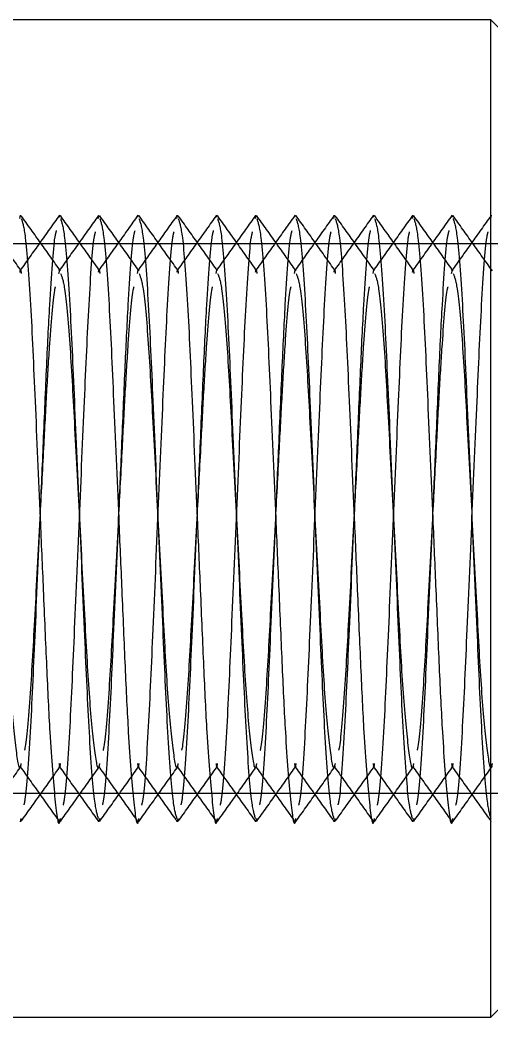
# Model space of a CAD drawing. Header units: metres. Extents: x 0 to 21025, y 0 to 14850.
# Drawn here: x 2270.36 to 2282.36, y 13171.98 to 13197.38 of the extents above; entities that cross this region are included whole.
import ezdxf

# ---------------------------------------------------------------- set-up
doc = ezdxf.new("R2010")
doc.units = ezdxf.units.M
doc.header["$LTSCALE"] = 25
doc.linetypes.add('HIDDEN2', pattern=[4.7625, 3.175, -1.5875])
doc.layers.add('SL4', color=4, linetype='Continuous')
doc.layers.add('ST1', color=7, linetype='HIDDEN2')

msp = doc.modelspace()

# ---------------------------------------------------------------- linework, layer by layer
at = {"layer": 'SL4'}
for p, q in [((2282.346, 13197.381), (2261.346, 13197.381)), ((2283.346, 13196.381), (2282.346, 13197.381)), ((2282.346, 13171.981), (2282.346, 13197.381)), ((2282.346, 13171.981), (2283.346, 13172.981)), ((2261.346, 13171.981), (2282.346, 13171.981))]:
    msp.add_line(p, q, dxfattribs=at)
at = {"layer": 'ST1'}
for p, q in [((2270.352, 13192.324), (2270.37, 13192.409)), ((2271.359, 13192.357), (2271.37, 13192.409)), ((2272.352, 13192.324), (2272.37, 13192.409)), ((2273.359, 13192.357), (2273.37, 13192.409)), ((2274.352, 13192.324), (2274.37, 13192.409)), ((2275.359, 13192.357), (2275.37, 13192.409)), ((2276.352, 13192.324), (2276.37, 13192.409)), ((2277.359, 13192.357), (2277.37, 13192.409)), ((2278.352, 13192.324), (2278.37, 13192.409)), ((2279.359, 13192.357), (2279.37, 13192.409)), ((2280.352, 13192.324), (2280.37, 13192.409)), ((2281.359, 13192.357), (2281.37, 13192.409)), ((2282.352, 13192.324), (2282.37, 13192.409)), ((2283.346, 13191.681), (2258.346, 13191.681)), ((2271.35, 13190.923), (2271.37, 13191.003)), ((2273.35, 13190.923), (2273.37, 13191.003)), ((2275.35, 13190.923), (2275.37, 13191.003)), ((2277.35, 13190.923), (2277.37, 13191.003)), ((2279.35, 13190.923), (2279.37, 13191.003)), ((2281.35, 13190.923), (2281.37, 13191.003)), ((2258.346, 13177.681), (2283.346, 13177.681)), ((2270.37, 13176.954), (2270.389, 13177.042)), ((2272.37, 13176.954), (2272.389, 13177.042)), ((2274.37, 13176.954), (2274.389, 13177.042)), ((2276.37, 13176.954), (2276.389, 13177.042)), ((2278.37, 13176.954), (2278.389, 13177.042)), ((2280.37, 13176.954), (2280.389, 13177.042))]:
    msp.add_line(p, q, dxfattribs=at)
for points, knots in [([(2270.39, 13190.989), (2270.222, 13191.223), (2269.888, 13191.693), (2269.553, 13192.163), (2269.386, 13192.397)], [0, 0, 0, 0, 0.499937, 1, 1, 1, 1]), ([(2271.36, 13192.404), (2271.193, 13192.169), (2270.859, 13191.7), (2270.525, 13191.231), (2270.357, 13190.997)], [0, 0, 0, 0, 0.500035, 1, 1, 1, 1]), ([(2271.39, 13190.988), (2271.223, 13191.223), (2270.889, 13191.692), (2270.554, 13192.161), (2270.387, 13192.395)], [0, 0, 0, 0, 0.49997, 1, 1, 1, 1]), ([(2270.389, 13192.32), (2270.423, 13192.218), (2270.498, 13191.992), (2270.627, 13190.27), (2270.74, 13187.721), (2270.853, 13185.083), (2270.954, 13182.756), (2271.033, 13180.868), (2271.127, 13178.898), (2271.25, 13177.427), (2271.335, 13176.76), (2271.382, 13177.005), (2271.387, 13177.035)], [0, 0, 0, 0, 0.105235, 0.232658, 0.35505, 0.481371, 0.557428, 0.64442, 0.730956, 0.858379, 0.982548, 1, 1, 1, 1]), ([(2272.354, 13192.397), (2272.187, 13192.162), (2271.852, 13191.692), (2271.518, 13191.223), (2271.35, 13190.988)], [0, 0, 0, 0, 0.50006, 1, 1, 1, 1]), ([(2272.39, 13190.989), (2272.222, 13191.223), (2271.888, 13191.693), (2271.553, 13192.163), (2271.386, 13192.397)], [0, 0, 0, 0, 0.499937, 1, 1, 1, 1]), ([(2271.387, 13192.327), (2271.422, 13192.224), (2271.497, 13191.997), (2271.627, 13190.271), (2271.74, 13187.719), (2271.87, 13184.681), (2272.001, 13181.643), (2272.113, 13179.092), (2272.243, 13177.367), (2272.318, 13177.141), (2272.352, 13177.038)], [0, 0, 0, 0, 0.110571, 0.242596, 0.369408, 0.50029, 0.631172, 0.757984, 0.890008, 1, 1, 1, 1]), ([(2273.36, 13192.404), (2273.193, 13192.169), (2272.859, 13191.7), (2272.525, 13191.231), (2272.357, 13190.997)], [0, 0, 0, 0, 0.500035, 1, 1, 1, 1]), ([(2273.39, 13190.988), (2273.223, 13191.223), (2272.889, 13191.692), (2272.554, 13192.161), (2272.387, 13192.395)], [0, 0, 0, 0, 0.49997, 1, 1, 1, 1]), ([(2272.389, 13192.32), (2272.423, 13192.218), (2272.498, 13191.992), (2272.627, 13190.27), (2272.74, 13187.721), (2272.853, 13185.083), (2272.954, 13182.756), (2273.033, 13180.868), (2273.127, 13178.898), (2273.25, 13177.427), (2273.335, 13176.76), (2273.382, 13177.005), (2273.387, 13177.035)], [0, 0, 0, 0, 0.105235, 0.232658, 0.35505, 0.481371, 0.557428, 0.64442, 0.730956, 0.858379, 0.982548, 1, 1, 1, 1]), ([(2274.354, 13192.397), (2274.187, 13192.162), (2273.852, 13191.692), (2273.518, 13191.223), (2273.35, 13190.988)], [0, 0, 0, 0, 0.5000596, 1, 1, 1, 1]), ([(2274.39, 13190.989), (2274.222, 13191.223), (2273.888, 13191.693), (2273.553, 13192.163), (2273.386, 13192.397)], [0, 0, 0, 0, 0.499937, 1, 1, 1, 1]), ([(2273.387, 13192.327), (2273.422, 13192.224), (2273.497, 13191.997), (2273.627, 13190.271), (2273.74, 13187.719), (2273.87, 13184.681), (2274.001, 13181.643), (2274.113, 13179.092), (2274.243, 13177.367), (2274.318, 13177.141), (2274.352, 13177.038)], [0, 0, 0, 0, 0.110571, 0.242596, 0.369408, 0.50029, 0.631172, 0.757984, 0.890008, 1, 1, 1, 1]), ([(2275.36, 13192.404), (2275.193, 13192.169), (2274.859, 13191.7), (2274.525, 13191.231), (2274.357, 13190.997)], [0, 0, 0, 0, 0.500035, 1, 1, 1, 1]), ([(2275.39, 13190.988), (2275.223, 13191.223), (2274.889, 13191.692), (2274.554, 13192.161), (2274.387, 13192.395)], [0, 0, 0, 0, 0.49997, 1, 1, 1, 1]), ([(2274.389, 13192.32), (2274.423, 13192.218), (2274.498, 13191.992), (2274.627, 13190.27), (2274.74, 13187.721), (2274.853, 13185.083), (2274.954, 13182.756), (2275.033, 13180.868), (2275.127, 13178.898), (2275.25, 13177.427), (2275.335, 13176.76), (2275.382, 13177.005), (2275.387, 13177.035)], [0, 0, 0, 0, 0.105235, 0.232658, 0.35505, 0.481371, 0.557428, 0.64442, 0.730956, 0.858379, 0.982548, 1, 1, 1, 1]), ([(2276.354, 13192.397), (2276.187, 13192.162), (2275.852, 13191.692), (2275.518, 13191.223), (2275.35, 13190.988)], [0, 0, 0, 0, 0.50006, 1, 1, 1, 1]), ([(2276.39, 13190.989), (2276.222, 13191.223), (2275.888, 13191.693), (2275.553, 13192.163), (2275.386, 13192.397)], [0, 0, 0, 0, 0.499937, 1, 1, 1, 1]), ([(2275.387, 13192.327), (2275.422, 13192.224), (2275.497, 13191.997), (2275.627, 13190.271), (2275.74, 13187.719), (2275.87, 13184.681), (2276.001, 13181.643), (2276.113, 13179.092), (2276.243, 13177.367), (2276.318, 13177.141), (2276.352, 13177.038)], [0, 0, 0, 0, 0.110571, 0.242596, 0.369408, 0.50029, 0.631172, 0.757984, 0.890008, 1, 1, 1, 1]), ([(2277.36, 13192.404), (2277.193, 13192.169), (2276.859, 13191.7), (2276.525, 13191.231), (2276.357, 13190.997)], [0, 0, 0, 0, 0.500035, 1, 1, 1, 1]), ([(2277.39, 13190.988), (2277.223, 13191.223), (2276.889, 13191.692), (2276.554, 13192.161), (2276.387, 13192.395)], [0, 0, 0, 0, 0.49997, 1, 1, 1, 1]), ([(2276.389, 13192.32), (2276.423, 13192.218), (2276.498, 13191.992), (2276.627, 13190.27), (2276.74, 13187.721), (2276.853, 13185.083), (2276.954, 13182.756), (2277.033, 13180.868), (2277.127, 13178.898), (2277.25, 13177.427), (2277.335, 13176.76), (2277.382, 13177.005), (2277.387, 13177.035)], [0, 0, 0, 0, 0.105235, 0.232658, 0.35505, 0.481371, 0.557428, 0.64442, 0.730956, 0.858379, 0.982548, 1, 1, 1, 1]), ([(2278.354, 13192.397), (2278.187, 13192.162), (2277.852, 13191.692), (2277.518, 13191.223), (2277.35, 13190.988)], [0, 0, 0, 0, 0.50006, 1, 1, 1, 1]), ([(2278.39, 13190.989), (2278.222, 13191.223), (2277.888, 13191.693), (2277.553, 13192.163), (2277.386, 13192.397)], [0, 0, 0, 0, 0.499937, 1, 1, 1, 1]), ([(2277.387, 13192.327), (2277.422, 13192.224), (2277.497, 13191.997), (2277.627, 13190.271), (2277.74, 13187.719), (2277.87, 13184.681), (2278.001, 13181.643), (2278.113, 13179.092), (2278.243, 13177.367), (2278.318, 13177.141), (2278.352, 13177.038)], [0, 0, 0, 0, 0.1105714, 0.242596, 0.3694081, 0.5002899, 0.6311716, 0.7579837, 0.8900083, 1, 1, 1, 1]), ([(2279.36, 13192.404), (2279.193, 13192.169), (2278.859, 13191.7), (2278.525, 13191.231), (2278.357, 13190.997)], [0, 0, 0, 0, 0.5000352, 1, 1, 1, 1]), ([(2279.39, 13190.988), (2279.223, 13191.223), (2278.889, 13191.692), (2278.554, 13192.161), (2278.387, 13192.395)], [0, 0, 0, 0, 0.49997, 1, 1, 1, 1]), ([(2278.389, 13192.32), (2278.423, 13192.218), (2278.498, 13191.992), (2278.627, 13190.27), (2278.74, 13187.721), (2278.853, 13185.083), (2278.954, 13182.756), (2279.033, 13180.868), (2279.127, 13178.898), (2279.25, 13177.427), (2279.335, 13176.76), (2279.382, 13177.005), (2279.387, 13177.035)], [0, 0, 0, 0, 0.1052351, 0.2326582, 0.3550505, 0.4813706, 0.5574277, 0.6444204, 0.7309556, 0.8583788, 0.9825482, 1, 1, 1, 1]), ([(2280.354, 13192.397), (2280.187, 13192.162), (2279.852, 13191.692), (2279.518, 13191.223), (2279.35, 13190.988)], [0, 0, 0, 0, 0.50006, 1, 1, 1, 1]), ([(2280.39, 13190.989), (2280.222, 13191.223), (2279.888, 13191.693), (2279.553, 13192.163), (2279.386, 13192.397)], [0, 0, 0, 0, 0.499937, 1, 1, 1, 1]), ([(2279.387, 13192.327), (2279.422, 13192.224), (2279.497, 13191.997), (2279.627, 13190.271), (2279.74, 13187.719), (2279.87, 13184.681), (2280.001, 13181.643), (2280.113, 13179.092), (2280.243, 13177.367), (2280.318, 13177.141), (2280.352, 13177.038)], [0, 0, 0, 0, 0.110571, 0.242596, 0.369408, 0.50029, 0.631172, 0.757984, 0.890008, 1, 1, 1, 1]), ([(2281.36, 13192.404), (2281.193, 13192.169), (2280.859, 13191.7), (2280.525, 13191.231), (2280.357, 13190.997)], [0, 0, 0, 0, 0.500035, 1, 1, 1, 1]), ([(2281.39, 13190.988), (2281.223, 13191.223), (2280.889, 13191.692), (2280.554, 13192.161), (2280.387, 13192.395)], [0, 0, 0, 0, 0.49997, 1, 1, 1, 1]), ([(2280.389, 13192.32), (2280.423, 13192.218), (2280.498, 13191.992), (2280.627, 13190.27), (2280.74, 13187.721), (2280.853, 13185.083), (2280.954, 13182.756), (2281.033, 13180.868), (2281.127, 13178.898), (2281.25, 13177.427), (2281.335, 13176.76), (2281.382, 13177.005), (2281.387, 13177.035)], [0, 0, 0, 0, 0.105235, 0.232658, 0.35505, 0.481371, 0.557428, 0.64442, 0.730956, 0.858379, 0.982548, 1, 1, 1, 1]), ([(2282.354, 13192.397), (2282.187, 13192.162), (2281.852, 13191.692), (2281.518, 13191.223), (2281.35, 13190.988)], [0, 0, 0, 0, 0.50006, 1, 1, 1, 1]), ([(2282.39, 13190.989), (2282.222, 13191.223), (2281.888, 13191.693), (2281.553, 13192.163), (2281.386, 13192.397)], [0, 0, 0, 0, 0.499937, 1, 1, 1, 1]), ([(2281.387, 13192.327), (2281.422, 13192.224), (2281.497, 13191.997), (2281.627, 13190.271), (2281.74, 13187.719), (2281.87, 13184.681), (2282.001, 13181.643), (2282.113, 13179.092), (2282.243, 13177.367), (2282.318, 13177.141), (2282.352, 13177.038)], [0, 0, 0, 0, 0.1105714, 0.242596, 0.3694081, 0.5002899, 0.6311716, 0.7579837, 0.8900083, 1, 1, 1, 1]), ([(2270.461, 13177.385), (2270.471, 13177.426), (2270.523, 13177.631), (2270.627, 13179.128), (2270.74, 13181.631), (2270.853, 13184.282), (2270.954, 13186.604), (2271.033, 13188.506), (2271.126, 13190.417), (2271.22, 13191.759), (2271.274, 13191.965), (2271.287, 13192.014)], [0, 0, 0, 0, 0.038658, 0.193158, 0.341558, 0.49472, 0.586939, 0.692417, 0.79734, 0.95184, 1, 1, 1, 1]), ([(2272.461, 13177.385), (2272.471, 13177.426), (2272.523, 13177.631), (2272.627, 13179.128), (2272.74, 13181.631), (2272.853, 13184.282), (2272.954, 13186.604), (2273.033, 13188.506), (2273.126, 13190.417), (2273.22, 13191.759), (2273.274, 13191.965), (2273.287, 13192.014)], [0, 0, 0, 0, 0.038658, 0.193158, 0.341558, 0.49472, 0.586939, 0.692417, 0.79734, 0.95184, 1, 1, 1, 1]), ([(2274.461, 13177.385), (2274.471, 13177.426), (2274.523, 13177.631), (2274.627, 13179.128), (2274.74, 13181.631), (2274.853, 13184.282), (2274.954, 13186.604), (2275.033, 13188.506), (2275.126, 13190.417), (2275.22, 13191.759), (2275.274, 13191.965), (2275.287, 13192.014)], [0, 0, 0, 0, 0.038658, 0.193158, 0.341558, 0.49472, 0.586939, 0.692417, 0.79734, 0.95184, 1, 1, 1, 1]), ([(2276.461, 13177.385), (2276.471, 13177.426), (2276.523, 13177.631), (2276.627, 13179.128), (2276.74, 13181.631), (2276.853, 13184.282), (2276.954, 13186.604), (2277.033, 13188.506), (2277.126, 13190.417), (2277.22, 13191.759), (2277.274, 13191.965), (2277.287, 13192.014)], [0, 0, 0, 0, 0.0386582, 0.1931578, 0.3415577, 0.4947199, 0.5869387, 0.6924168, 0.7973402, 0.9518398, 1, 1, 1, 1]), ([(2278.461, 13177.385), (2278.471, 13177.426), (2278.523, 13177.631), (2278.627, 13179.128), (2278.74, 13181.631), (2278.853, 13184.282), (2278.954, 13186.604), (2279.033, 13188.506), (2279.126, 13190.417), (2279.22, 13191.759), (2279.274, 13191.965), (2279.287, 13192.014)], [0, 0, 0, 0, 0.038658, 0.193158, 0.341558, 0.49472, 0.586939, 0.692417, 0.79734, 0.95184, 1, 1, 1, 1]), ([(2280.461, 13177.385), (2280.471, 13177.426), (2280.523, 13177.631), (2280.627, 13179.128), (2280.74, 13181.631), (2280.853, 13184.282), (2280.954, 13186.604), (2281.033, 13188.506), (2281.126, 13190.417), (2281.22, 13191.759), (2281.274, 13191.965), (2281.287, 13192.014)], [0, 0, 0, 0, 0.038658, 0.193158, 0.341558, 0.49472, 0.586939, 0.692417, 0.79734, 0.95184, 1, 1, 1, 1]), ([(2271.46, 13177.378), (2271.47, 13177.42), (2271.523, 13177.626), (2271.627, 13179.127), (2271.74, 13181.634), (2271.87, 13184.681), (2272.001, 13187.728), (2272.113, 13190.235), (2272.218, 13191.735), (2272.27, 13191.94), (2272.28, 13191.982)], [0, 0, 0, 0, 0.040767, 0.196457, 0.346, 0.500342, 0.654684, 0.804227, 0.959916, 1, 1, 1, 1]), ([(2273.46, 13177.378), (2273.47, 13177.42), (2273.523, 13177.626), (2273.627, 13179.127), (2273.74, 13181.634), (2273.87, 13184.681), (2274.001, 13187.728), (2274.113, 13190.235), (2274.218, 13191.735), (2274.27, 13191.94), (2274.28, 13191.982)], [0, 0, 0, 0, 0.040767, 0.196457, 0.346, 0.500342, 0.654684, 0.804227, 0.959916, 1, 1, 1, 1]), ([(2275.46, 13177.378), (2275.47, 13177.42), (2275.523, 13177.626), (2275.627, 13179.127), (2275.74, 13181.634), (2275.87, 13184.681), (2276.001, 13187.728), (2276.113, 13190.235), (2276.218, 13191.735), (2276.27, 13191.94), (2276.28, 13191.982)], [0, 0, 0, 0, 0.040767, 0.196457, 0.346, 0.500342, 0.654684, 0.804227, 0.959916, 1, 1, 1, 1]), ([(2277.46, 13177.378), (2277.47, 13177.42), (2277.523, 13177.626), (2277.627, 13179.127), (2277.74, 13181.634), (2277.87, 13184.681), (2278.001, 13187.728), (2278.113, 13190.235), (2278.218, 13191.735), (2278.27, 13191.94), (2278.28, 13191.982)], [0, 0, 0, 0, 0.040767, 0.196457, 0.346, 0.500342, 0.654684, 0.804227, 0.959916, 1, 1, 1, 1]), ([(2279.46, 13177.378), (2279.47, 13177.42), (2279.523, 13177.626), (2279.627, 13179.127), (2279.74, 13181.634), (2279.87, 13184.681), (2280.001, 13187.728), (2280.113, 13190.235), (2280.218, 13191.735), (2280.27, 13191.94), (2280.28, 13191.982)], [0, 0, 0, 0, 0.040767, 0.196457, 0.346, 0.500342, 0.654684, 0.804227, 0.959916, 1, 1, 1, 1]), ([(2281.46, 13177.378), (2281.47, 13177.42), (2281.523, 13177.626), (2281.627, 13179.127), (2281.74, 13181.634), (2281.87, 13184.681), (2282.001, 13187.728), (2282.113, 13190.235), (2282.218, 13191.735), (2282.27, 13191.94), (2282.28, 13191.982)], [0, 0, 0, 0, 0.040767, 0.196457, 0.346, 0.500342, 0.654684, 0.804227, 0.959916, 1, 1, 1, 1]), ([(2270.357, 13190.953), (2270.362, 13190.976), (2270.373, 13191.035), (2270.384, 13190.966), (2270.39, 13190.924)], [0, 0, 0, 0, 0.390533, 1, 1, 1, 1]), ([(2272.357, 13190.953), (2272.362, 13190.976), (2272.373, 13191.035), (2272.384, 13190.966), (2272.39, 13190.924)], [0, 0, 0, 0, 0.390533, 1, 1, 1, 1]), ([(2274.357, 13190.953), (2274.362, 13190.976), (2274.373, 13191.035), (2274.384, 13190.966), (2274.39, 13190.924)], [0, 0, 0, 0, 0.390533, 1, 1, 1, 1]), ([(2276.357, 13190.953), (2276.362, 13190.976), (2276.373, 13191.035), (2276.384, 13190.966), (2276.39, 13190.924)], [0, 0, 0, 0, 0.390533, 1, 1, 1, 1]), ([(2278.357, 13190.953), (2278.362, 13190.976), (2278.373, 13191.035), (2278.384, 13190.966), (2278.39, 13190.924)], [0, 0, 0, 0, 0.390533, 1, 1, 1, 1]), ([(2280.357, 13190.953), (2280.362, 13190.976), (2280.373, 13191.035), (2280.384, 13190.966), (2280.39, 13190.924)], [0, 0, 0, 0, 0.390533, 1, 1, 1, 1]), ([(2269.391, 13190.923), (2269.424, 13190.841), (2269.498, 13190.656), (2269.627, 13189.253), (2269.74, 13187.167), (2269.87, 13184.679), (2270.001, 13182.204), (2270.113, 13180.078), (2270.25, 13178.744), (2270.336, 13178.201), (2270.384, 13178.409), (2270.39, 13178.438)], [0, 0, 0, 0, 0.103385, 0.230773, 0.353124, 0.479408, 0.605692, 0.728043, 0.855432, 0.979562, 1, 1, 1, 1]), ([(2271.391, 13190.923), (2271.424, 13190.841), (2271.498, 13190.656), (2271.627, 13189.253), (2271.74, 13187.167), (2271.87, 13184.679), (2272.001, 13182.204), (2272.113, 13180.078), (2272.25, 13178.744), (2272.336, 13178.201), (2272.384, 13178.409), (2272.39, 13178.438)], [0, 0, 0, 0, 0.103385, 0.230773, 0.353124, 0.479408, 0.605692, 0.728043, 0.855432, 0.979562, 1, 1, 1, 1]), ([(2273.391, 13190.923), (2273.424, 13190.841), (2273.498, 13190.656), (2273.627, 13189.253), (2273.74, 13187.167), (2273.87, 13184.679), (2274.001, 13182.204), (2274.113, 13180.078), (2274.25, 13178.744), (2274.336, 13178.201), (2274.384, 13178.409), (2274.39, 13178.438)], [0, 0, 0, 0, 0.103385, 0.230773, 0.353124, 0.479408, 0.605692, 0.728043, 0.855432, 0.979562, 1, 1, 1, 1]), ([(2275.391, 13190.923), (2275.424, 13190.841), (2275.498, 13190.656), (2275.627, 13189.253), (2275.74, 13187.167), (2275.87, 13184.679), (2276.001, 13182.204), (2276.113, 13180.078), (2276.25, 13178.744), (2276.336, 13178.201), (2276.384, 13178.409), (2276.39, 13178.438)], [0, 0, 0, 0, 0.103385, 0.230773, 0.353124, 0.479408, 0.605692, 0.728043, 0.855432, 0.979562, 1, 1, 1, 1]), ([(2277.391, 13190.923), (2277.424, 13190.841), (2277.498, 13190.656), (2277.627, 13189.253), (2277.74, 13187.167), (2277.87, 13184.679), (2278.001, 13182.204), (2278.113, 13180.078), (2278.25, 13178.744), (2278.336, 13178.201), (2278.384, 13178.409), (2278.39, 13178.438)], [0, 0, 0, 0, 0.103385, 0.230773, 0.353124, 0.479408, 0.605692, 0.728043, 0.855432, 0.979562, 1, 1, 1, 1]), ([(2279.391, 13190.923), (2279.424, 13190.841), (2279.498, 13190.656), (2279.627, 13189.253), (2279.74, 13187.167), (2279.87, 13184.679), (2280.001, 13182.204), (2280.113, 13180.078), (2280.25, 13178.744), (2280.336, 13178.201), (2280.384, 13178.409), (2280.39, 13178.438)], [0, 0, 0, 0, 0.103385, 0.230773, 0.353124, 0.479408, 0.605692, 0.728043, 0.855432, 0.979562, 1, 1, 1, 1]), ([(2281.391, 13190.923), (2281.424, 13190.841), (2281.498, 13190.656), (2281.627, 13189.253), (2281.74, 13187.167), (2281.87, 13184.679), (2282.001, 13182.204), (2282.113, 13180.078), (2282.25, 13178.744), (2282.336, 13178.201), (2282.384, 13178.409), (2282.39, 13178.438)], [0, 0, 0, 0, 0.103385, 0.230773, 0.353124, 0.479408, 0.605692, 0.728043, 0.855432, 0.979562, 1, 1, 1, 1]), ([(2270.478, 13178.777), (2270.483, 13178.794), (2270.529, 13178.959), (2270.628, 13180.15), (2270.74, 13182.183), (2270.858, 13184.462), (2270.962, 13186.412), (2271.04, 13187.942), (2271.129, 13189.394), (2271.211, 13190.403), (2271.258, 13190.567), (2271.262, 13190.584)], [0, 0, 0, 0, 0.0191483, 0.1819613, 0.3383353, 0.4997364, 0.6175161, 0.7178528, 0.8186194, 0.9814324, 1, 1, 1, 1]), ([(2272.478, 13178.777), (2272.483, 13178.794), (2272.529, 13178.959), (2272.628, 13180.15), (2272.74, 13182.183), (2272.858, 13184.462), (2272.962, 13186.412), (2273.04, 13187.942), (2273.129, 13189.394), (2273.211, 13190.403), (2273.258, 13190.567), (2273.262, 13190.584)], [0, 0, 0, 0, 0.0191483, 0.1819613, 0.3383353, 0.4997364, 0.6175161, 0.7178528, 0.8186194, 0.9814324, 1, 1, 1, 1]), ([(2274.478, 13178.777), (2274.483, 13178.794), (2274.529, 13178.959), (2274.628, 13180.15), (2274.74, 13182.183), (2274.858, 13184.462), (2274.962, 13186.412), (2275.04, 13187.942), (2275.129, 13189.394), (2275.211, 13190.403), (2275.258, 13190.567), (2275.262, 13190.584)], [0, 0, 0, 0, 0.019148, 0.181961, 0.338335, 0.499736, 0.617516, 0.717853, 0.818619, 0.981432, 1, 1, 1, 1]), ([(2276.478, 13178.777), (2276.483, 13178.794), (2276.529, 13178.959), (2276.628, 13180.15), (2276.74, 13182.183), (2276.858, 13184.462), (2276.962, 13186.412), (2277.04, 13187.942), (2277.129, 13189.394), (2277.211, 13190.403), (2277.258, 13190.567), (2277.262, 13190.584)], [0, 0, 0, 0, 0.019148, 0.181961, 0.338335, 0.499736, 0.617516, 0.717853, 0.818619, 0.981432, 1, 1, 1, 1]), ([(2278.478, 13178.777), (2278.483, 13178.794), (2278.529, 13178.959), (2278.628, 13180.15), (2278.74, 13182.183), (2278.858, 13184.462), (2278.962, 13186.412), (2279.04, 13187.942), (2279.129, 13189.394), (2279.211, 13190.403), (2279.258, 13190.567), (2279.262, 13190.584)], [0, 0, 0, 0, 0.0191483, 0.1819613, 0.3383353, 0.4997364, 0.6175161, 0.7178528, 0.8186194, 0.9814324, 1, 1, 1, 1]), ([(2280.478, 13178.777), (2280.483, 13178.794), (2280.529, 13178.959), (2280.628, 13180.15), (2280.74, 13182.183), (2280.858, 13184.462), (2280.962, 13186.412), (2281.04, 13187.942), (2281.129, 13189.394), (2281.211, 13190.403), (2281.258, 13190.567), (2281.262, 13190.584)], [0, 0, 0, 0, 0.0191483, 0.1819613, 0.3383353, 0.4997364, 0.6175161, 0.7178528, 0.8186194, 0.9814324, 1, 1, 1, 1]), ([(2269.386, 13176.965), (2269.553, 13177.2), (2269.888, 13177.669), (2270.222, 13178.139), (2270.39, 13178.374)], [0, 0, 0, 0, 0.500063, 1, 1, 1, 1]), ([(2270.357, 13178.366), (2270.525, 13178.131), (2270.859, 13177.662), (2271.193, 13177.193), (2271.36, 13176.958)], [0, 0, 0, 0, 0.499965, 1, 1, 1, 1]), ([(2270.387, 13176.967), (2270.554, 13177.202), (2270.889, 13177.671), (2271.223, 13178.14), (2271.39, 13178.374)], [0, 0, 0, 0, 0.50003, 1, 1, 1, 1]), ([(2271.35, 13178.44), (2271.357, 13178.4), (2271.37, 13178.32), (2271.384, 13178.4), (2271.391, 13178.439)], [0, 0, 0, 0, 0.50176, 1, 1, 1, 1]), ([(2271.35, 13178.374), (2271.518, 13178.14), (2271.852, 13177.67), (2272.187, 13177.201), (2272.354, 13176.966)], [0, 0, 0, 0, 0.49994, 1, 1, 1, 1]), ([(2271.386, 13176.965), (2271.553, 13177.2), (2271.888, 13177.669), (2272.222, 13178.139), (2272.39, 13178.374)], [0, 0, 0, 0, 0.500063, 1, 1, 1, 1]), ([(2272.357, 13178.366), (2272.525, 13178.131), (2272.859, 13177.662), (2273.193, 13177.193), (2273.36, 13176.958)], [0, 0, 0, 0, 0.499965, 1, 1, 1, 1]), ([(2272.387, 13176.967), (2272.554, 13177.202), (2272.889, 13177.671), (2273.223, 13178.14), (2273.39, 13178.374)], [0, 0, 0, 0, 0.50003, 1, 1, 1, 1]), ([(2273.35, 13178.44), (2273.357, 13178.4), (2273.37, 13178.32), (2273.384, 13178.4), (2273.391, 13178.439)], [0, 0, 0, 0, 0.50176, 1, 1, 1, 1]), ([(2273.35, 13178.374), (2273.518, 13178.14), (2273.852, 13177.67), (2274.187, 13177.201), (2274.354, 13176.966)], [0, 0, 0, 0, 0.49994, 1, 1, 1, 1]), ([(2273.386, 13176.965), (2273.553, 13177.2), (2273.888, 13177.669), (2274.222, 13178.139), (2274.39, 13178.374)], [0, 0, 0, 0, 0.500063, 1, 1, 1, 1]), ([(2274.357, 13178.366), (2274.525, 13178.131), (2274.859, 13177.662), (2275.193, 13177.193), (2275.36, 13176.958)], [0, 0, 0, 0, 0.499965, 1, 1, 1, 1]), ([(2274.387, 13176.967), (2274.554, 13177.202), (2274.889, 13177.671), (2275.223, 13178.14), (2275.39, 13178.374)], [0, 0, 0, 0, 0.50003, 1, 1, 1, 1]), ([(2275.35, 13178.44), (2275.357, 13178.4), (2275.37, 13178.32), (2275.384, 13178.4), (2275.391, 13178.439)], [0, 0, 0, 0, 0.50176, 1, 1, 1, 1]), ([(2275.35, 13178.374), (2275.518, 13178.14), (2275.852, 13177.67), (2276.187, 13177.201), (2276.354, 13176.966)], [0, 0, 0, 0, 0.49994, 1, 1, 1, 1]), ([(2275.386, 13176.965), (2275.553, 13177.2), (2275.888, 13177.669), (2276.222, 13178.139), (2276.39, 13178.374)], [0, 0, 0, 0, 0.500063, 1, 1, 1, 1]), ([(2276.357, 13178.366), (2276.525, 13178.131), (2276.859, 13177.662), (2277.193, 13177.193), (2277.36, 13176.958)], [0, 0, 0, 0, 0.499965, 1, 1, 1, 1]), ([(2276.387, 13176.967), (2276.554, 13177.202), (2276.889, 13177.671), (2277.223, 13178.14), (2277.39, 13178.374)], [0, 0, 0, 0, 0.50003, 1, 1, 1, 1]), ([(2277.35, 13178.44), (2277.357, 13178.4), (2277.37, 13178.32), (2277.384, 13178.4), (2277.391, 13178.439)], [0, 0, 0, 0, 0.50176, 1, 1, 1, 1]), ([(2277.35, 13178.374), (2277.518, 13178.14), (2277.852, 13177.67), (2278.187, 13177.201), (2278.354, 13176.966)], [0, 0, 0, 0, 0.49994, 1, 1, 1, 1]), ([(2277.386, 13176.965), (2277.553, 13177.2), (2277.888, 13177.669), (2278.222, 13178.139), (2278.39, 13178.374)], [0, 0, 0, 0, 0.500063, 1, 1, 1, 1]), ([(2278.357, 13178.366), (2278.525, 13178.131), (2278.859, 13177.662), (2279.193, 13177.193), (2279.36, 13176.958)], [0, 0, 0, 0, 0.499965, 1, 1, 1, 1]), ([(2278.387, 13176.967), (2278.554, 13177.202), (2278.889, 13177.671), (2279.223, 13178.14), (2279.39, 13178.374)], [0, 0, 0, 0, 0.50003, 1, 1, 1, 1]), ([(2279.35, 13178.44), (2279.357, 13178.4), (2279.37, 13178.32), (2279.384, 13178.4), (2279.391, 13178.439)], [0, 0, 0, 0, 0.50176, 1, 1, 1, 1]), ([(2279.35, 13178.374), (2279.518, 13178.14), (2279.852, 13177.67), (2280.187, 13177.201), (2280.354, 13176.966)], [0, 0, 0, 0, 0.49994, 1, 1, 1, 1]), ([(2279.386, 13176.965), (2279.553, 13177.2), (2279.888, 13177.669), (2280.222, 13178.139), (2280.39, 13178.374)], [0, 0, 0, 0, 0.500063, 1, 1, 1, 1]), ([(2280.357, 13178.366), (2280.525, 13178.131), (2280.859, 13177.662), (2281.193, 13177.193), (2281.36, 13176.958)], [0, 0, 0, 0, 0.499965, 1, 1, 1, 1]), ([(2280.387, 13176.967), (2280.554, 13177.202), (2280.889, 13177.671), (2281.223, 13178.14), (2281.39, 13178.374)], [0, 0, 0, 0, 0.50003, 1, 1, 1, 1]), ([(2281.35, 13178.44), (2281.357, 13178.4), (2281.37, 13178.32), (2281.384, 13178.4), (2281.391, 13178.439)], [0, 0, 0, 0, 0.50176, 1, 1, 1, 1]), ([(2281.35, 13178.374), (2281.518, 13178.14), (2281.852, 13177.67), (2282.187, 13177.201), (2282.354, 13176.966)], [0, 0, 0, 0, 0.49994, 1, 1, 1, 1]), ([(2281.386, 13176.965), (2281.553, 13177.2), (2281.888, 13177.669), (2282.222, 13178.139), (2282.39, 13178.374)], [0, 0, 0, 0, 0.500063, 1, 1, 1, 1])]:
    msp.add_open_spline(points, degree=3, knots=knots, dxfattribs=at)

doc.saveas('drawing.dxf')
